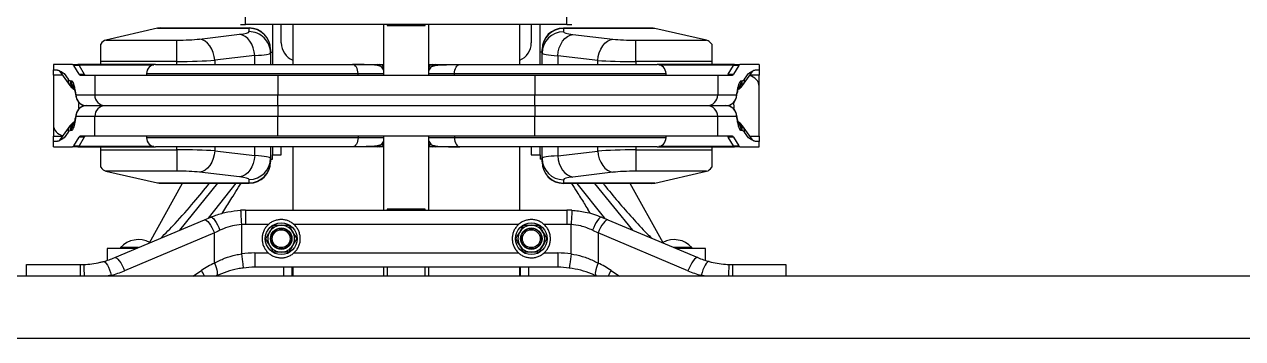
# Model space of a CAD drawing. Header units: inches. Extents: x -1851 to 6314, y -1304 to 4687.
# Drawn here: x 460.4 to 487.24, y 4583.61 to 4590.54 of the extents above; entities that cross this region are included whole.
import ezdxf

# ---------------------------------------------------------------- set-up
doc = ezdxf.new("R2010")
doc.units = ezdxf.units.IN
doc.header["$MEASUREMENT"] = 0

# ---------------------------------------------------------------- blocks, each defined once
blk = doc.blocks.new('2.4.20_7+2_End Bay_Plan View')
at = {"color": 7, "linetype": 'Continuous', "lineweight": 25}
for p, q in [((8.16395, -1.15), (8.16395, 1.15)), ((8.12895, -1.115), (8.12895, 1.115)), ((8.16395, 0.2125), (8.17042, 0.2125)), ((8.17042, 0.2125), (8.17042, 0.18259)), ((8.23642, 0.1975), (8.23942, 0.1975)), ((8.23642, 0.1975), (8.23642, 0.18673)), ((8.23942, 0.19543), (8.23942, 0.1975)), ((8.23942, 0.1975), (8.24242, 0.1975)), ((8.24806, 0.18825), (8.24025, 0.19384)), ((8.24457, 0.18931), (8.24142, 0.19156)), ((8.24875, 0.1975), (8.24242, 0.1975)), ((8.27642, 0.1975), (8.24875, 0.1975)), ((8.27858, 0.19384), (8.27078, 0.18825)), ((8.27742, 0.19156), (8.27427, 0.18931)), ((8.27642, 0.1975), (8.27942, 0.1975)), ((8.28242, 0.1975), (8.27942, 0.1975)), ((8.27942, 0.1975), (8.27942, 0.19543)), ((8.28242, 0.18673), (8.28242, 0.1975)), ((8.23642, 0.18376), (8.23642, 0.18673)), ((8.23697, 0.18606), (8.24187, 0.18317)), ((8.23697, 0.18606), (8.23697, 0.18309)), ((8.24542, 0.18746), (8.24542, 0.18807)), ((8.25342, 0.1849), (8.25113, 0.18533)), ((8.25461, 0.18484), (8.25216, 0.1853)), ((8.25342, 0.17433), (8.25342, 0.1849)), ((8.2677, 0.18533), (8.26542, 0.1849)), ((8.26542, 0.1849), (8.26542, 0.17433)), ((8.27342, 0.18807), (8.27342, 0.18746)), ((8.27697, 0.18317), (8.28187, 0.18606)), ((8.28187, 0.18309), (8.28187, 0.18606)), ((8.28242, 0.18673), (8.28242, 0.18376)), ((8.23642, 0.18376), (8.23642, 0.14038)), ((8.24187, 0.1802), (8.23697, 0.18309)), ((8.24187, 0.1802), (8.24187, 0.18317)), ((8.24242, 0.17433), (8.24242, 0.18251)), ((8.25942, 0.17896), (8.25942, 0.16839)), ((8.27642, 0.18251), (8.27642, 0.17433)), ((8.27697, 0.18317), (8.27697, 0.1802)), ((8.28187, 0.18309), (8.27697, 0.1802)), ((8.28242, 0.14038), (8.28242, 0.18376)), ((8.22497, 0.171), (8.23471, 0.171)), ((8.23471, 0.171), (8.23471, 0.12843)), ((8.23471, 0.171), (8.23642, 0.171)), ((8.24242, 0.17433), (8.25342, 0.17433)), ((8.24242, 0.07188), (8.24242, 0.17433)), ((8.25342, 0.07188), (8.25342, 0.17433)), ((8.26542, 0.17433), (8.26542, 0.07188)), ((8.27642, 0.17433), (8.26542, 0.17433)), ((8.27642, 0.17433), (8.27642, 0.07188)), ((8.28242, 0.171), (8.28419, 0.171)), ((8.28419, 0.12843), (8.28419, 0.171)), ((8.28419, 0.171), (8.29394, 0.171)), ((8.17939, 0.16743), (8.17277, 0.16743)), ((8.17939, 0.15373), (8.17939, 0.16743)), ((8.2228, 0.16812), (8.21616, 0.13915)), ((8.2228, 0.12843), (8.2228, 0.16812)), ((8.25942, 0.16839), (8.25942, 0.07188)), ((8.29611, 0.16812), (8.29611, 0.12843)), ((8.30275, 0.13915), (8.29611, 0.16812)), ((8.18812, 0.10738), (8.16696, 0.15768)), ((8.17433, 0.1632), (8.19549, 0.1129)), ((8.17998, 0.15993), (8.17939, 0.15993)), ((8.17998, 0.14993), (8.17998, 0.15993)), ((8.18254, 0.1437), (8.21595, 0.12532)), ((8.24242, 0.14538), (8.24142, 0.14538)), ((8.27742, 0.14538), (8.27642, 0.14538)), ((8.21595, 0.13735), (8.21595, 0.088)), ((8.21616, 0.13915), (8.21616, 0.088)), ((8.23642, 0.03002), (8.23642, 0.14038)), ((8.28242, 0.14038), (8.28242, 0.03002)), ((8.30275, 0.13915), (8.30275, 0.088)), ((8.30295, 0.13735), (8.30295, 0.088)), ((8.18966, 0.12677), (8.21595, 0.1055)), ((8.23471, 0.12843), (8.2228, 0.12843)), ((8.28419, 0.12843), (8.29611, 0.12843)), ((8.19549, 0.1129), (8.19701, 0.1093)), ((8.21595, 0.09548), (8.19633, 0.1109)), ((8.21954, 0.09327), (8.22218, 0.1157)), ((8.29673, 0.1157), (8.29937, 0.09327)), ((8.17126, 0.10738), (8.18812, 0.10738)), ((8.19905, 0.10298), (8.20149, 0.10154)), ((8.23409, 0.10721), (8.23145, 0.08479)), ((8.28745, 0.08479), (8.28481, 0.10721)), ((8.19285, 0.09226), (8.17644, 0.09226)), ((8.20092, 0.08991), (8.19292, 0.08991)), ((8.20092, 0.08991), (8.20092, -0.08991)), ((8.30488, -0.08991), (8.30488, 0.08991)), ((8.30488, 0.08991), (8.31288, 0.08991)), ((8.16892, -0.08482), (8.16892, 0.08482)), ((8.17692, 0.08482), (8.16892, 0.08482)), ((8.21595, 0.088), (8.21616, 0.088)), ((8.21616, 0.088), (8.21804, 0.088)), ((8.30087, 0.088), (8.30275, 0.088)), ((8.30275, 0.088), (8.30295, 0.088)), ((8.22808, 0.076), (8.22795, 0.076)), ((8.22996, 0.076), (8.22808, 0.076)), ((8.22938, 0.076), (8.22938, 0.07493)), ((8.23642, 0.076), (8.22996, 0.076)), ((8.28895, 0.076), (8.28242, 0.076)), ((8.29083, 0.076), (8.28895, 0.076)), ((8.28939, 0.076), (8.28939, 0.07493)), ((8.29095, 0.076), (8.29083, 0.076)), ((8.16395, 0.0685), (8.16892, 0.0685)), ((8.22938, 0.07493), (8.23185, 0.07493)), ((8.23185, 0.07493), (8.23185, 0.07)), ((8.23642, 0.07493), (8.23185, 0.07493)), ((8.23185, 0.07), (8.23642, 0.07)), ((8.24242, -0.07188), (8.24242, 0.07188)), ((8.24242, 0.07188), (8.25342, 0.07188)), ((8.25342, -0.07188), (8.25342, 0.07188)), ((8.25942, 0.07188), (8.25342, 0.07188)), ((8.25942, 0.07188), (8.25942, -0.07188)), ((8.25942, 0.07188), (8.26542, 0.07188)), ((8.26542, 0.07188), (8.26542, -0.07188)), ((8.27642, 0.07188), (8.26542, 0.07188)), ((8.27642, 0.07188), (8.27642, -0.07188)), ((8.30488, 0.07493), (8.28242, 0.07493)), ((8.29459, 0.07), (8.30488, 0.07)), ((8.16892, 0.064), (8.16395, 0.064)), ((8.16892, 0.0635), (8.16395, 0.0635)), ((8.23642, 0.0635), (8.20092, 0.0635)), ((8.30488, 0.0635), (8.28242, 0.0635)), ((8.23642, 0.01474), (8.23642, 0.01628)), ((8.23642, 0.0127), (8.23642, 0.01474)), ((8.2375, 0.01416), (8.2375, 0.01417)), ((8.28134, 0.01417), (8.28134, 0.01416)), ((8.28242, 0.01474), (8.28242, 0.0127)), ((8.16892, 0.0127), (8.16395, 0.0127)), ((8.16892, 0.0106), (8.16395, 0.0106)), ((8.24242, 0.0127), (8.20092, 0.0127)), ((8.20142, 0.0106), (8.20092, 0.0106)), ((8.20142, -0.0106), (8.20142, 0.0106)), ((8.30488, 0.0127), (8.27642, 0.0127)), ((8.30438, 0.0106), (8.30438, -0.0106)), ((8.30488, 0.0106), (8.30438, 0.0106)), ((8.16395, -0.0106), (8.16892, -0.0106)), ((8.16395, -0.0127), (8.16892, -0.0127)), ((8.20092, -0.0106), (8.20142, -0.0106)), ((8.20092, -0.0127), (8.24242, -0.0127)), ((8.23642, -0.01474), (8.23642, -0.0127)), ((8.27642, -0.0127), (8.30488, -0.0127)), ((8.28242, -0.0127), (8.28242, -0.01474)), ((8.30438, -0.0106), (8.30488, -0.0106)), ((8.2375, -0.01417), (8.2375, -0.01416)), ((8.28134, -0.01416), (8.28134, -0.01417)), ((8.28242, -0.01474), (8.28242, -0.01628)), ((8.23642, -0.14038), (8.23642, -0.03002)), ((8.28242, -0.03002), (8.28242, -0.14038)), ((8.16395, -0.0635), (8.16892, -0.0635)), ((8.16395, -0.064), (8.16892, -0.064)), ((8.20092, -0.0635), (8.23642, -0.0635)), ((8.28242, -0.0635), (8.30488, -0.0635)), ((8.16892, -0.0685), (8.16395, -0.0685)), ((8.22938, -0.076), (8.22938, -0.07493)), ((8.23185, -0.07493), (8.22938, -0.07493)), ((8.23185, -0.07), (8.23185, -0.07493)), ((8.23642, -0.07), (8.23185, -0.07)), ((8.23185, -0.07493), (8.23642, -0.07493)), ((8.24242, -0.07188), (8.25342, -0.07188)), ((8.24242, -0.17433), (8.24242, -0.07188)), ((8.25942, -0.07188), (8.25342, -0.07188)), ((8.25342, -0.17433), (8.25342, -0.07188)), ((8.25942, -0.07188), (8.25942, -0.16839)), ((8.25942, -0.07188), (8.26542, -0.07188)), ((8.27642, -0.07188), (8.26542, -0.07188)), ((8.26542, -0.07188), (8.26542, -0.17433)), ((8.27642, -0.07188), (8.27642, -0.17433)), ((8.28242, -0.07493), (8.30488, -0.07493)), ((8.28939, -0.076), (8.28939, -0.07493)), ((8.30488, -0.07), (8.29459, -0.07)), ((8.22789, -0.076), (8.22801, -0.076)), ((8.22801, -0.076), (8.22989, -0.076)), ((8.22989, -0.076), (8.23642, -0.076)), ((8.28242, -0.076), (8.28888, -0.076)), ((8.28888, -0.076), (8.29076, -0.076)), ((8.29076, -0.076), (8.29089, -0.076)), ((8.17692, -0.08482), (8.16892, -0.08482)), ((8.21588, -0.13735), (8.21588, -0.088)), ((8.21609, -0.088), (8.21588, -0.088)), ((8.21609, -0.13915), (8.21609, -0.088)), ((8.21797, -0.088), (8.21609, -0.088)), ((8.23139, -0.08479), (8.23402, -0.10721)), ((8.28475, -0.10721), (8.28739, -0.08479)), ((8.30268, -0.088), (8.3008, -0.088)), ((8.30268, -0.13915), (8.30268, -0.088)), ((8.30288, -0.088), (8.30268, -0.088)), ((8.30288, -0.13735), (8.30288, -0.088)), ((8.17644, -0.09226), (8.19285, -0.09226)), ((8.20092, -0.08991), (8.19292, -0.08991)), ((8.22211, -0.1157), (8.21947, -0.09327)), ((8.2993, -0.09327), (8.29666, -0.1157)), ((8.30488, -0.08991), (8.31288, -0.08991)), ((8.21588, -0.09554), (8.19633, -0.1109)), ((8.19914, -0.10294), (8.20149, -0.10154)), ((8.16696, -0.15768), (8.18812, -0.10738)), ((8.18812, -0.10738), (8.17126, -0.10738)), ((8.18963, -0.10427), (8.18812, -0.10738)), ((8.18966, -0.12677), (8.21588, -0.10556)), ((8.19549, -0.1129), (8.17433, -0.1632)), ((8.18254, -0.1437), (8.21588, -0.12536)), ((8.23465, -0.12843), (8.22273, -0.12843)), ((8.22273, -0.16812), (8.22273, -0.12843)), ((8.23465, -0.12843), (8.23465, -0.171)), ((8.28413, -0.12843), (8.29604, -0.12843)), ((8.28413, -0.171), (8.28413, -0.12843)), ((8.29604, -0.12843), (8.29604, -0.16812)), ((8.21609, -0.13915), (8.22273, -0.16812)), ((8.23642, -0.14038), (8.23642, -0.18376)), ((8.28242, -0.18376), (8.28242, -0.14038)), ((8.29604, -0.16812), (8.30268, -0.13915)), ((8.17998, -0.15993), (8.17998, -0.14976)), ((8.24142, -0.14538), (8.24242, -0.14538)), ((8.27642, -0.14538), (8.27742, -0.14538)), ((8.17939, -0.16743), (8.17939, -0.15373)), ((8.17939, -0.15993), (8.17998, -0.15993)), ((8.17277, -0.16743), (8.17939, -0.16743)), ((8.25942, -0.16839), (8.25942, -0.17896)), ((8.23465, -0.171), (8.2249, -0.171)), ((8.23642, -0.171), (8.23465, -0.171)), ((8.24242, -0.17433), (8.25342, -0.17433)), ((8.24242, -0.18251), (8.24242, -0.17433)), ((8.25342, -0.1849), (8.25342, -0.17433)), ((8.27642, -0.17433), (8.26542, -0.17433)), ((8.26542, -0.17433), (8.26542, -0.1849)), ((8.27642, -0.17433), (8.27642, -0.18251)), ((8.28413, -0.171), (8.28242, -0.171)), ((8.29387, -0.171), (8.28413, -0.171)), ((8.17042, -0.18259), (8.17042, -0.2125)), ((8.23642, -0.18673), (8.23642, -0.18376)), ((8.23697, -0.18309), (8.24187, -0.1802)), ((8.23697, -0.18309), (8.23697, -0.18606)), ((8.24187, -0.18317), (8.23697, -0.18606)), ((8.24187, -0.18317), (8.24187, -0.1802)), ((8.27697, -0.1802), (8.27697, -0.18317)), ((8.27697, -0.1802), (8.28187, -0.18309)), ((8.28187, -0.18606), (8.27697, -0.18317)), ((8.28187, -0.18606), (8.28187, -0.18309)), ((8.28242, -0.18376), (8.28242, -0.18673)), ((8.23642, -0.18673), (8.23642, -0.1975)), ((8.24025, -0.19384), (8.24806, -0.18825)), ((8.24142, -0.19156), (8.24457, -0.18931)), ((8.24542, -0.18807), (8.24542, -0.18746)), ((8.25113, -0.18533), (8.25342, -0.1849)), ((8.26423, -0.18484), (8.26668, -0.1853)), ((8.26542, -0.1849), (8.2677, -0.18533)), ((8.27078, -0.18825), (8.27858, -0.19384)), ((8.27342, -0.18746), (8.27342, -0.18807)), ((8.27427, -0.18931), (8.27742, -0.19156)), ((8.28242, -0.1975), (8.28242, -0.18673)), ((8.23642, -0.1975), (8.23942, -0.1975)), ((8.23942, -0.1975), (8.23942, -0.19543)), ((8.24242, -0.1975), (8.23942, -0.1975)), ((8.24242, -0.1975), (8.27009, -0.1975)), ((8.27009, -0.1975), (8.27642, -0.1975)), ((8.27942, -0.1975), (8.27642, -0.1975)), ((8.27942, -0.19543), (8.27942, -0.1975)), ((8.28242, -0.1975), (8.27942, -0.1975)), ((8.17042, -0.2125), (8.16395, -0.2125))]:
    blk.add_line(p, q, dxfattribs=at)
at = {"color": 8, "linetype": 'Continuous', "lineweight": 25}
for p, q in [((8.24242, 0.1975), (8.24242, 0.19229)), ((8.27642, 0.19229), (8.27642, 0.1975)), ((8.17042, 0.18259), (8.16395, 0.18259)), ((8.23652, 0.14136), (8.23652, 0.18348)), ((8.28232, 0.18348), (8.28232, 0.14136)), ((8.16441, 0.16512), (8.16395, 0.1677)), ((8.16441, 0.16512), (8.16395, 0.16512)), ((8.24142, 0.02697), (8.24142, 0.14538)), ((8.27742, 0.14538), (8.27742, 0.02697)), ((8.23471, 0.12843), (8.23642, 0.12843)), ((8.28242, 0.12843), (8.28419, 0.12843)), ((8.16395, 0.1194), (8.16713, 0.11465)), ((8.23642, 0.10721), (8.23409, 0.10721)), ((8.28481, 0.10721), (8.28242, 0.10721)), ((8.19292, 0.07711), (8.19292, 0.08991)), ((8.17692, 0.08482), (8.17692, 0.07711)), ((8.23145, 0.08479), (8.23642, 0.08479)), ((8.28242, 0.08479), (8.28745, 0.08479)), ((8.17692, 0.06289), (8.17692, -0.06289)), ((8.19292, -0.06289), (8.19292, 0.06289)), ((8.24242, 0.02697), (8.24142, 0.02697)), ((8.24142, 0.0127), (8.24142, 0.02697)), ((8.27642, 0.02697), (8.27742, 0.02697)), ((8.27742, 0.02697), (8.27742, 0.0127)), ((8.24142, -0.02697), (8.24142, -0.0127)), ((8.27742, -0.0127), (8.27742, -0.02697)), ((8.24142, -0.14538), (8.24142, -0.02697)), ((8.24242, -0.02697), (8.24142, -0.02697)), ((8.27642, -0.02697), (8.27742, -0.02697)), ((8.27742, -0.02697), (8.27742, -0.14538)), ((8.17692, -0.07711), (8.17692, -0.08482)), ((8.19292, -0.08991), (8.19292, -0.07711)), ((8.23642, -0.08479), (8.23139, -0.08479)), ((8.28739, -0.08479), (8.28242, -0.08479)), ((8.23402, -0.10721), (8.23642, -0.10721)), ((8.28242, -0.10721), (8.28475, -0.10721)), ((8.16713, -0.11465), (8.16395, -0.1194)), ((8.23642, -0.12843), (8.23465, -0.12843)), ((8.28413, -0.12843), (8.28242, -0.12843)), ((8.23652, -0.18348), (8.23652, -0.14136)), ((8.28232, -0.14136), (8.28232, -0.18348)), ((8.16395, -0.1674), (8.16441, -0.16512)), ((8.16395, -0.16512), (8.16441, -0.16512)), ((8.17042, -0.18259), (8.16395, -0.18259)), ((8.24242, -0.19229), (8.24242, -0.1975)), ((8.27642, -0.1975), (8.27642, -0.19229))]:
    blk.add_line(p, q, dxfattribs=at)
at = {"color": 8, "linetype": 'Continuous', "lineweight": 25, "flags": 128}
for points in [[(8.25113, 0.18533), (8.2517, 0.18535), (8.25216, 0.1853)], [(8.2677, 0.18533), (8.26714, 0.18535), (8.26669, 0.1853)], [(8.17046, 0.18056), (8.17031, 0.18056), (8.16985, 0.18054), (8.16911, 0.18051), (8.16812, 0.18047), (8.16691, 0.18042), (8.16553, 0.18036), (8.16403, 0.1803), (8.16395, 0.1803)], [(8.17046, -0.18056), (8.17031, -0.18056), (8.16985, -0.18054), (8.16911, -0.18051), (8.16812, -0.18047), (8.16691, -0.18042), (8.16553, -0.18036), (8.16403, -0.1803), (8.16395, -0.1803)], [(8.25113, -0.18533), (8.2517, -0.18535), (8.25215, -0.1853)], [(8.2677, -0.18533), (8.26714, -0.18535), (8.26668, -0.1853)]]:
    blk.add_lwpolyline(points, dxfattribs=at)
at = {"color": 7, "linetype": 'Continuous', "lineweight": 25, "flags": 128}
for points in [[(8.26124, 0.18327), (8.26101, 0.18332), (8.25946, 0.1835)], [(8.17213, 0.16962), (8.17209, 0.16911), (8.17173, 0.16854), (8.17105, 0.16792), (8.1701, 0.16729), (8.1689, 0.16667), (8.16751, 0.16608), (8.16599, 0.16556), (8.16441, 0.16512)], [(8.17433, 0.1632), (8.17435, 0.1627), (8.17404, 0.16208), (8.17342, 0.16137), (8.17251, 0.16061), (8.17135, 0.15983), (8.17, 0.15905), (8.16851, 0.15833), (8.16696, 0.15768)], [(8.19549, 0.1129), (8.19551, 0.1124), (8.1952, 0.11178), (8.19458, 0.11107), (8.19367, 0.11031), (8.19251, 0.10953), (8.19116, 0.10875), (8.18967, 0.10803), (8.18812, 0.10738)], [(8.19701, 0.1093), (8.19699, 0.10889), (8.19666, 0.10837), (8.19602, 0.10776), (8.19511, 0.10707), (8.19396, 0.10635), (8.19263, 0.10563), (8.19116, 0.10492), (8.18963, 0.10427)], [(8.23409, 0.10721), (8.23188, 0.10749), (8.22975, 0.10805), (8.22776, 0.10887), (8.22599, 0.10993), (8.22451, 0.11119), (8.22335, 0.1126), (8.22256, 0.11412), (8.22218, 0.1157)], [(8.28481, 0.10721), (8.28703, 0.10749), (8.28916, 0.10805), (8.29115, 0.10887), (8.29291, 0.10993), (8.2944, 0.11119), (8.29556, 0.1126), (8.29634, 0.11412), (8.29673, 0.1157)], [(8.17126, 0.10738), (8.16996, 0.10685), (8.1687, 0.10642), (8.16752, 0.1061), (8.16646, 0.1059), (8.16556, 0.10582), (8.16484, 0.10587), (8.16433, 0.10605), (8.16404, 0.10635)], [(8.18963, 0.10427), (8.18913, 0.10532), (8.18862, 0.10635), (8.18812, 0.10738)], [(8.17644, 0.09226), (8.17489, 0.09206), (8.1734, 0.09187), (8.17203, 0.09169), (8.17083, 0.09153), (8.16984, 0.09141), (8.16911, 0.09131), (8.16866, 0.09125), (8.16851, 0.09123)], [(8.20084, 0.09271), (8.20069, 0.0927), (8.20023, 0.09267), (8.19949, 0.09263), (8.1985, 0.09258), (8.19729, 0.09251), (8.19591, 0.09243), (8.19441, 0.09235), (8.19285, 0.09226)], [(8.23145, 0.08479), (8.22924, 0.08506), (8.22711, 0.08562), (8.22512, 0.08645), (8.22336, 0.08751), (8.22187, 0.08876), (8.22071, 0.09018), (8.21992, 0.0917), (8.21954, 0.09327)], [(8.28745, 0.08479), (8.28966, 0.08506), (8.2918, 0.08562), (8.29379, 0.08645), (8.29555, 0.08751), (8.29704, 0.08876), (8.2982, 0.09018), (8.29898, 0.0917), (8.29937, 0.09327)], [(8.24142, 0.02697), (8.24044, 0.02702), (8.23951, 0.0272), (8.23864, 0.02748), (8.23788, 0.02786), (8.23726, 0.02832), (8.2368, 0.02885), (8.23652, 0.02943), (8.23642, 0.03002)], [(8.27742, 0.02697), (8.2784, 0.02702), (8.27933, 0.0272), (8.2802, 0.02748), (8.28096, 0.02786), (8.28158, 0.02832), (8.28204, 0.02885), (8.28232, 0.02943), (8.28242, 0.03002)], [(8.24142, -0.02697), (8.24044, -0.02702), (8.23951, -0.0272), (8.23864, -0.02748), (8.23788, -0.02786), (8.23726, -0.02832), (8.2368, -0.02885), (8.23652, -0.02943), (8.23642, -0.03002)], [(8.27742, -0.02697), (8.2784, -0.02702), (8.27933, -0.0272), (8.2802, -0.02748), (8.28096, -0.02786), (8.28158, -0.02832), (8.28204, -0.02885), (8.28232, -0.02943), (8.28242, -0.03002)], [(8.23139, -0.08479), (8.22917, -0.08506), (8.22704, -0.08562), (8.22505, -0.08645), (8.22329, -0.08751), (8.2218, -0.08876), (8.22064, -0.09018), (8.21986, -0.0917), (8.21947, -0.09327)], [(8.28739, -0.08479), (8.2896, -0.08506), (8.29173, -0.08562), (8.29372, -0.08645), (8.29548, -0.08751), (8.29697, -0.08876), (8.29813, -0.09018), (8.29892, -0.0917), (8.2993, -0.09327)], [(8.17644, -0.09226), (8.17489, -0.09206), (8.1734, -0.09187), (8.17203, -0.09169), (8.17083, -0.09153), (8.16984, -0.09141), (8.16911, -0.09131), (8.16866, -0.09125), (8.16851, -0.09123)], [(8.20084, -0.09271), (8.20069, -0.0927), (8.20023, -0.09267), (8.19949, -0.09263), (8.1985, -0.09258), (8.19729, -0.09251), (8.19591, -0.09243), (8.19441, -0.09235), (8.19285, -0.09226)], [(8.17126, -0.10738), (8.16996, -0.10685), (8.1687, -0.10642), (8.16752, -0.1061), (8.16646, -0.1059), (8.16556, -0.10582), (8.16484, -0.10587), (8.16433, -0.10605), (8.16404, -0.10635)], [(8.19549, -0.1129), (8.19551, -0.1124), (8.1952, -0.11178), (8.19458, -0.11107), (8.19367, -0.11031), (8.19251, -0.10953), (8.19116, -0.10875), (8.18967, -0.10803), (8.18812, -0.10738)], [(8.19701, -0.1093), (8.19699, -0.10889), (8.19666, -0.10837), (8.19602, -0.10776), (8.19511, -0.10707), (8.19396, -0.10635), (8.19263, -0.10563), (8.19116, -0.10492), (8.18963, -0.10427)], [(8.23402, -0.10721), (8.23181, -0.10749), (8.22968, -0.10805), (8.22769, -0.10887), (8.22592, -0.10993), (8.22444, -0.11119), (8.22328, -0.1126), (8.2225, -0.11412), (8.22211, -0.1157)], [(8.28475, -0.10721), (8.28696, -0.10749), (8.28909, -0.10805), (8.29108, -0.10887), (8.29285, -0.10993), (8.29433, -0.11119), (8.29549, -0.1126), (8.29628, -0.11412), (8.29666, -0.1157)], [(8.19701, -0.1093), (8.1965, -0.11051), (8.19599, -0.11171), (8.19549, -0.1129)], [(8.17433, -0.1632), (8.17435, -0.1627), (8.17404, -0.16208), (8.17342, -0.16137), (8.17251, -0.16061), (8.17135, -0.15983), (8.17, -0.15905), (8.16851, -0.15833), (8.16696, -0.15768)], [(8.17213, -0.16962), (8.17209, -0.16911), (8.17173, -0.16854), (8.17105, -0.16792), (8.1701, -0.16729), (8.1689, -0.16667), (8.16751, -0.16608), (8.16599, -0.16556), (8.16441, -0.16512)]]:
    blk.add_lwpolyline(points, dxfattribs=at)
at = {"color": 7, "linetype": 'Continuous', "lineweight": 25}
for centre, radius in [((8.18492, 0.07), 0.0089), ((8.18492, 0.07), 0.006), ((8.18492, 0.07), 0.00575), ((8.18492, 0.07), 0.005), ((8.18492, -0.07), 0.0089), ((8.18492, -0.07), 0.006), ((8.18492, -0.07), 0.00575), ((8.18492, -0.07), 0.005)]:
    blk.add_circle(centre, radius, dxfattribs=at)
for centre, radius, start, end in [((8.24875, 0.1915), 0.006, 90, 174.92892), ((8.2373, 0.1869), 0.000901, 191.26615, 248.49325), ((8.25345, 0.17893), 0.00597, 0.29941, 90.28765), ((8.25342, 0.17896), 0.006, 0, 78.42485), ((8.26539, 0.17893), 0.00597, 89.69402, 179.71892), ((8.26542, 0.17896), 0.006, 101.57515, 180), ((8.28153, 0.18691), 0.000911, 291.85074, 348.38986), ((8.22042, 0.18259), 0.05, 180, 182.32022), ((8.2373, 0.18393), 0.000901, 191.26424, 248.49516), ((8.24154, 0.18233), 0.000901, 11.26424, 68.49516), ((8.24154, 0.17936), 0.000901, 11.26615, 68.49325), ((8.25945, 0.1765), 0.007, 75.19219, 105.26332), ((8.2773, 0.18233), 0.0009, 111.63388, 168.80142), ((8.2773, 0.17936), 0.0009, 111.63581, 168.79949), ((8.28153, 0.18394), 0.000911, 291.84879, 348.39181), ((8.25345, 0.16836), 0.00597, 0.2995, 90.28771), ((8.26539, 0.16837), 0.00597, 89.69396, 179.71883), ((8.22042, 0.18017), 0.058, 195.03779, 202.81599), ((8.22042, 0.18259), 0.05, 195.03779, 202.81599), ((8.17082, 0.14993), 0.01356, 331.96651, 47.49899), ((8.24142, 0.14038), 0.005, 90, 180), ((8.27742, 0.14038), 0.005, 0, 90), ((8.11892, 0.0824), 0.058, 25.51116, 33.78116), ((8.11892, 0.08482), 0.05, 25.51116, 25.76541), ((8.11892, 0.08482), 0.05, 0, 7.37121), ((8.11892, 0.08482), 0.058, 0, 7.37121), ((8.15092, 0.08991), 0.042, 0, 3.2049), ((8.15092, 0.08991), 0.05, 0, 3.2049), ((8.35488, 0.08991), 0.05, 176.7951, 180), ((8.22795, 0.088), 0.012, 180, 270), ((8.22812, 0.08796), 0.01196, 179.81351, 269.78936), ((8.23, 0.08796), 0.01196, 179.81719, 269.79485), ((8.28891, 0.08796), 0.01196, 270.19474, 0.20239), ((8.29079, 0.08796), 0.01196, 270.20515, 0.18281), ((8.29095, 0.088), 0.012, 270, 0), ((8.18492, 0.07), 0.0107, 144.375, 155.625), ((8.18492, 0.07), 0.0107, 133.125, 144.375), ((8.18492, 0.07), 0.0075, 120, 180), ((8.18492, 0.07), 0.0107, 121.875, 133.125), ((8.18492, 0.07), 0.0107, 110.625, 121.875), ((8.18492, 0.07), 0.0107, 99.375, 110.625), ((8.18492, 0.07), 0.0075, 60, 120), ((8.18492, 0.07), 0.0107, 88.125, 99.375), ((8.18492, 0.07), 0.0107, 76.875, 88.125), ((8.18492, 0.07), 0.0107, 65.625, 76.875), ((8.18492, 0.07), 0.0075, 0, 60), ((8.18492, 0.07), 0.0107, 54.375, 65.625), ((8.18492, 0.07), 0.0107, 43.125, 54.375), ((8.18492, 0.07), 0.0107, 31.875, 43.125), ((8.18492, 0.07), 0.0107, 20.625, 31.875), ((8.18492, 0.07), 0.0107, 178.125, 189.375), ((8.18492, 0.07), 0.0107, 166.875, 178.125), ((8.18492, 0.07), 0.0107, 189.375, 200.625), ((8.18492, 0.07), 0.0107, 155.625, 166.875), ((8.18492, 0.07), 0.0075, 180, 240), ((8.18492, 0.07), 0.0075, 300, 0), ((8.18492, 0.07), 0.0107, 9.375, 20.625), ((8.18492, 0.07), 0.0107, 346.875, 358.125), ((8.18492, 0.07), 0.0107, 358.125, 9.375), ((8.29459, 0.05946), 0.01054, 90, 157.47215), ((8.18492, 0.07), 0.0107, 200.625, 211.875), ((8.18492, 0.07), 0.0107, 211.875, 223.125), ((8.18492, 0.07), 0.0107, 223.125, 234.375), ((8.18492, 0.07), 0.0075, 240, 300), ((8.18492, 0.07), 0.0107, 301.875, 313.125), ((8.18492, 0.07), 0.0107, 313.125, 324.375), ((8.18492, 0.07), 0.0107, 324.375, 335.625), ((8.18492, 0.07), 0.0107, 335.625, 346.875), ((8.18492, 0.07), 0.0107, 234.375, 245.625), ((8.18492, 0.07), 0.0107, 245.625, 256.875), ((8.18492, 0.07), 0.0107, 256.875, 268.125), ((8.18492, 0.07), 0.0107, 268.125, 279.375), ((8.18492, 0.07), 0.0107, 279.375, 290.625), ((8.18492, 0.07), 0.0107, 290.625, 301.875), ((8.23911, 0.01632), 0.00269, 180.71091, 233.25055), ((8.2391, 0.01631), 0.00268, 180.66899, 233.40709), ((8.27974, 0.01632), 0.00268, 306.62878, 359.32794), ((8.27974, 0.01631), 0.00268, 306.59291, 359.33101), ((8.2391, -0.01631), 0.00268, 126.5929, 179.33101), ((8.23911, -0.01632), 0.00269, 126.74946, 179.2891), ((8.27974, -0.01631), 0.00268, 0.66899, 53.4071), ((8.27974, -0.01632), 0.00268, 0.67206, 53.37121), ((8.18492, -0.07), 0.0107, 121.875, 133.125), ((8.18492, -0.07), 0.0107, 110.625, 121.875), ((8.18492, -0.07), 0.0107, 99.375, 110.625), ((8.18492, -0.07), 0.0107, 88.125, 99.375), ((8.18492, -0.07), 0.0107, 76.875, 88.125), ((8.18492, -0.07), 0.0107, 65.625, 76.875), ((8.18492, -0.07), 0.0107, 54.375, 65.625), ((8.18492, -0.07), 0.0107, 43.125, 54.375), ((8.18492, -0.07), 0.0107, 166.875, 178.125), ((8.18492, -0.07), 0.0107, 155.625, 166.875), ((8.18492, -0.07), 0.0107, 144.375, 155.625), ((8.18492, -0.07), 0.0107, 133.125, 144.375), ((8.18492, -0.07), 0.0075, 120, 180), ((8.18492, -0.07), 0.0075, 60, 120), ((8.18492, -0.07), 0.0075, 0, 60), ((8.18492, -0.07), 0.0107, 31.875, 43.125), ((8.18492, -0.07), 0.0107, 20.625, 31.875), ((8.18492, -0.07), 0.0107, 9.375, 20.625), ((8.29459, -0.05946), 0.01054, 202.52785, 270), ((8.18492, -0.07), 0.0107, 178.125, 189.375), ((8.18492, -0.07), 0.0107, 189.375, 200.625), ((8.18492, -0.07), 0.0107, 200.625, 211.875), ((8.18492, -0.07), 0.0075, 180, 240), ((8.18492, -0.07), 0.0075, 300, 0), ((8.18492, -0.07), 0.0107, 324.375, 335.625), ((8.18492, -0.07), 0.0107, 335.625, 346.875), ((8.18492, -0.07), 0.0107, 346.875, 358.125), ((8.18492, -0.07), 0.0107, 358.125, 9.375), ((8.18492, -0.07), 0.0107, 211.875, 223.125), ((8.18492, -0.07), 0.0107, 223.125, 234.375), ((8.18492, -0.07), 0.0107, 234.375, 245.625), ((8.18492, -0.07), 0.0107, 245.625, 256.875), ((8.18492, -0.07), 0.0075, 240, 300), ((8.18492, -0.07), 0.0107, 256.875, 268.125), ((8.18492, -0.07), 0.0107, 268.125, 279.375), ((8.18492, -0.07), 0.0107, 279.375, 290.625), ((8.18492, -0.07), 0.0107, 290.625, 301.875), ((8.18492, -0.07), 0.0107, 301.875, 313.125), ((8.18492, -0.07), 0.0107, 313.125, 324.375), ((8.22789, -0.088), 0.012, 90, 180), ((8.22805, -0.08796), 0.01196, 90.20138, 180.18655), ((8.22993, -0.08796), 0.01196, 90.20508, 180.18285), ((8.28884, -0.08796), 0.01196, 359.81715, 89.79492), ((8.29072, -0.08796), 0.01196, 359.81715, 89.79492), ((8.29089, -0.088), 0.012, 0, 90), ((8.11892, -0.08482), 0.05, 352.62879, 0), ((8.11892, -0.08482), 0.058, 352.62879, 0), ((8.15092, -0.08991), 0.042, 356.7951, 0), ((8.15092, -0.08991), 0.05, 356.7951, 0), ((8.35488, -0.08991), 0.05, 180, 183.2049), ((8.11892, -0.08482), 0.05, 334.23459, 334.48884), ((8.11892, -0.0824), 0.058, 326.21884, 334.48884), ((8.24142, -0.14038), 0.005, 180, 270), ((8.27742, -0.14038), 0.005, 270, 0), ((8.17082, -0.14993), 0.01356, 312.50101, 28.03349), ((8.22042, -0.18017), 0.058, 157.18401, 164.96221), ((8.22042, -0.18259), 0.05, 157.18401, 164.96221), ((8.25345, -0.16836), 0.00597, 269.71229, 359.7005), ((8.26539, -0.16837), 0.00597, 180.28117, 270.30604), ((8.22042, -0.18259), 0.05, 177.67978, 180), ((8.2373, -0.18393), 0.000901, 111.50675, 168.73385), ((8.24154, -0.17936), 0.000901, 291.50484, 348.73576), ((8.24154, -0.18233), 0.000901, 291.50413, 348.73647), ((8.25345, -0.17893), 0.00597, 269.71229, 359.7005), ((8.25342, -0.17896), 0.006, 281.57515, 0), ((8.25939, -0.1765), 0.007, 255.19219, 285.26332), ((8.26542, -0.17896), 0.006, 180, 258.42485), ((8.26539, -0.17893), 0.00597, 180.28117, 270.30604), ((8.2773, -0.17936), 0.0009, 191.19858, 248.36612), ((8.2773, -0.18233), 0.0009, 191.19788, 248.36682), ((8.28153, -0.18394), 0.000911, 11.61014, 68.14926), ((8.2373, -0.1869), 0.000901, 111.50413, 168.73647), ((8.28153, -0.18691), 0.000911, 11.60749, 68.15191), ((8.27009, -0.1915), 0.006, 270, 354.92892)]:
    blk.add_arc(centre, radius, start, end, dxfattribs=at)
at = {"color": 8, "linetype": 'Continuous', "lineweight": 25}
for centre, radius, start, end in [((8.24474, 0.1836), 0.00571, 54.41422, 91.75324), ((8.24543, 0.18205), 0.00602, 38.37612, 90.06588), ((8.24543, 0.18144), 0.00602, 49.25183, 90.07723), ((8.25382, 0.18093), 0.00399, 78.38516, 95.77738), ((8.26502, 0.18088), 0.00404, 84.32237, 101.50587), ((8.27341, 0.18205), 0.00602, 89.93046, 141.63135), ((8.27342, 0.18143), 0.00604, 89.9577, 130.719), ((8.2741, 0.18361), 0.0057, 88.21347, 125.62891), ((8.15458, 0.13496), 0.02388, 293.0932, 301.68953), ((8.23893, 0.0148), 0.00251, 181.49375, 236.85595), ((8.24132, 0.01737), 0.00499, 219.99192, 249.54694), ((8.24132, 0.01737), 0.00499, 220.01468, 249.34471), ((8.27752, 0.01736), 0.00498, 290.45422, 320.05649), ((8.2775, 0.01739), 0.00502, 290.74239, 319.89822), ((8.27991, 0.0148), 0.00251, 303.14405, 358.50625), ((8.23893, -0.0148), 0.00251, 123.14405, 178.50625), ((8.24132, -0.01737), 0.00499, 110.45303, 140.00811), ((8.24132, -0.01737), 0.00499, 110.65529, 139.98532), ((8.27752, -0.01736), 0.00498, 39.94348, 69.54581), ((8.2775, -0.01739), 0.00502, 40.10178, 69.25761), ((8.27991, -0.0148), 0.00251, 1.49375, 56.85595), ((8.15459, -0.13496), 0.02388, 58.31015, 66.90691), ((8.24474, -0.18361), 0.0057, 268.2222, 305.61973), ((8.24543, -0.18205), 0.00602, 269.93067, 321.63144), ((8.24543, -0.18144), 0.00602, 269.92356, 310.7716), ((8.25382, -0.18094), 0.00398, 264.21598, 281.48258), ((8.26502, -0.18089), 0.00403, 258.57856, 275.69691), ((8.27341, -0.18205), 0.00603, 218.37603, 270.06567), ((8.27342, -0.18143), 0.00604, 229.30572, 270.04141), ((8.2741, -0.18361), 0.00571, 234.40596, 271.7615)]:
    blk.add_arc(centre, radius, start, end, dxfattribs=at)
for centre, major_axis, start_param, end_param in [((8.24142, 0.18562), (-0.00141, 0.00829), 5.482745, 6.118384), ((8.27742, 0.18562), (0.00141, 0.00829), 0.164802, 0.800441), ((8.24142, -0.18562), (0.00141, 0.00829), 3.306394, 3.942033), ((8.27742, -0.18562), (-0.00141, 0.00829), 2.341152, 2.976791)]:
    blk.add_ellipse(centre, major_axis=major_axis, ratio=0.164816, start_param=start_param, end_param=end_param, dxfattribs=at)
at = {"color": 7, "linetype": 'Continuous', "lineweight": 25}
for centre, major_axis, ratio, start_param, end_param in [((8.20142, 0.18807), (0.044, 0), 0.143285, 0, 0.197396), ((8.31742, 0.18807), (0.044, 0), 0.143285, 2.944197, 3.141593), ((8.23471, 0.1674), (0.012, 0), 0.513761, 2.518766, 3.024468), ((8.28419, 0.1674), (0.012, 0), 0.513761, 0.117125, 0.622827), ((8.24595, 0.13735), (0.03, 0), 0.513761, 3.024468, 3.141593), ((8.27295, 0.13735), (0.03, 0), 0.513761, 0, 0.117125), ((8.22068, 0.12843), (0, 0.018), 0.117663, 3.926991, 4.712389), ((8.2326, 0.12843), (0, 0.03), 0.070598, 3.926991, 4.712389), ((8.28631, 0.12843), (0, 0.03), 0.070598, 1.570796, 2.356194), ((8.29823, 0.12843), (0, 0.018), 0.117663, 1.570796, 2.356194), ((8.21804, 0.106), (0, 0.018), 0.117663, 3.141593, 3.926991), ((8.30087, 0.106), (0, 0.018), 0.117663, 2.356194, 3.141593), ((8.22996, 0.106), (0, 0.03), 0.070598, 3.141593, 3.926991), ((8.28895, 0.106), (0, 0.03), 0.070598, 2.356194, 3.141593), ((8.22989, -0.106), (0, 0.03), 0.070598, 5.497787, 6.283185), ((8.28888, -0.106), (0, 0.03), 0.070598, 0, 0.785398), ((8.21797, -0.106), (0, 0.018), 0.117663, 5.497787, 6.283185), ((8.3008, -0.106), (0, 0.018), 0.117663, 0, 0.785398), ((8.23253, -0.12843), (0, 0.03), 0.070598, 4.712389, 5.497787), ((8.28624, -0.12843), (0, 0.03), 0.070598, 0.785398, 1.570796), ((8.22061, -0.12843), (0, 0.018), 0.117663, 4.712389, 5.497787), ((8.29816, -0.12843), (0, 0.018), 0.117663, 0.785398, 1.570796), ((8.24589, -0.13735), (0.03, 0), 0.513761, 3.141593, 3.258718), ((8.27289, -0.13735), (0.03, 0), 0.513761, 6.16606, 6.283185), ((8.23464, -0.1674), (0.012, 0), 0.513761, 3.258718, 3.764419), ((8.28413, -0.1674), (0.012, 0), 0.513761, 5.660359, 6.16606), ((8.20142, -0.18807), (0.044, 0), 0.143285, 6.08579, 6.283185), ((8.31742, -0.18807), (0.044, 0), 0.143285, 3.141593, 3.338988)]:
    blk.add_ellipse(centre, major_axis=major_axis, ratio=ratio, start_param=start_param, end_param=end_param, dxfattribs=at)
for points, knots in [([(8.24142, 0.19156), (8.24142, 0.19157), (8.24105, 0.19206), (8.24033, 0.19319), (8.23952, 0.19447), (8.23944, 0.19527), (8.23942, 0.19543)], [0, 0, 0, 0, 0.00335, 0.386359, 0.877306, 1, 1, 1, 1]), ([(8.23948, 0.19497), (8.23948, 0.19498), (8.23948, 0.195), (8.23947, 0.19501), (8.23947, 0.19502)], [0, 0, 0, 0, 0.413009, 1, 1, 1, 1]), ([(8.24025, 0.19384), (8.24013, 0.19394), (8.23995, 0.19407), (8.23983, 0.19426), (8.2398, 0.19431)], [0, 0, 0, 0, 0.716382, 1, 1, 1, 1]), ([(8.27942, 0.19543), (8.2794, 0.19524), (8.27933, 0.19467), (8.27886, 0.19373), (8.27815, 0.19263), (8.27768, 0.19191), (8.27742, 0.19157), (8.27742, 0.19156)], [0, 0, 0, 0, 0.1464028, 0.4393063, 0.7322737, 0.9966502, 1, 1, 1, 1]), ([(8.27936, 0.19499), (8.27936, 0.19499), (8.27936, 0.19483), (8.2792, 0.19454), (8.27895, 0.19414), (8.27871, 0.19394), (8.27858, 0.19384)], [0, 0, 0, 0, 0.002984, 0.336582, 0.669139, 1, 1, 1, 1]), ([(8.25113, 0.18533), (8.25092, 0.18537), (8.24995, 0.18554), (8.24842, 0.18587), (8.24681, 0.18636), (8.24566, 0.18689), (8.2455, 0.18727), (8.24542, 0.18746)], [0, 0, 0, 0, 0.063887, 0.285333, 0.511024, 0.751537, 1, 1, 1, 1]), ([(8.25044, 0.18564), (8.25038, 0.18576), (8.25012, 0.18628), (8.24949, 0.187), (8.24875, 0.18773), (8.24826, 0.1881), (8.24806, 0.18825)], [0, 0, 0, 0, 0.096656, 0.418507, 0.763515, 1, 1, 1, 1]), ([(8.25219, 0.1853), (8.25201, 0.18533), (8.25135, 0.18544), (8.25047, 0.18563), (8.24961, 0.18584), (8.24911, 0.186), (8.2489, 0.18608), (8.24893, 0.18607), (8.24894, 0.18606)], [0, 0, 0, 0, 0.098704, 0.355097, 0.585491, 0.784357, 0.955633, 1, 1, 1, 1]), ([(8.26669, 0.18529), (8.26611, 0.1852), (8.26526, 0.18505), (8.26448, 0.18489), (8.26423, 0.18483)], [0, 0, 0, 0, 0.682121, 1, 1, 1, 1]), ([(8.26991, 0.18607), (8.26991, 0.18607), (8.26992, 0.18607), (8.26965, 0.18597), (8.26913, 0.18582), (8.26828, 0.18561), (8.26743, 0.18543), (8.2668, 0.18533), (8.26665, 0.1853)], [0, 0, 0, 0, 0.082632, 0.249147, 0.44105, 0.664554, 0.916744, 1, 1, 1, 1]), ([(8.27342, 0.18746), (8.27336, 0.1873), (8.27324, 0.18696), (8.2722, 0.18642), (8.27046, 0.18586), (8.26863, 0.18551), (8.2677, 0.18533)], [0, 0, 0, 0, 0.215668, 0.437548, 0.714298, 1, 1, 1, 1]), ([(8.27078, 0.18825), (8.27047, 0.18801), (8.26986, 0.18754), (8.26902, 0.18668), (8.26858, 0.18596), (8.26838, 0.18564)], [0, 0, 0, 0, 0.370138, 0.722704, 1, 1, 1, 1]), ([(8.17046, 0.18056), (8.17057, 0.17902), (8.17078, 0.17588), (8.17146, 0.17224), (8.17198, 0.17019), (8.17213, 0.16962)], [0, 0, 0, 0, 0.41028, 0.833092, 1, 1, 1, 1]), ([(8.17953, 0.15085), (8.17952, 0.15093), (8.17946, 0.15189), (8.17942, 0.15285), (8.17939, 0.15373)], [0, 0, 0, 0, 0.07991, 1, 1, 1, 1]), ([(8.19701, 0.1093), (8.19736, 0.10841), (8.19858, 0.10537), (8.20013, 0.09985), (8.2006, 0.09511), (8.20084, 0.09271)], [0, 0, 0, 0, 0.170268, 0.579642, 1, 1, 1, 1]), ([(8.16851, 0.09123), (8.16835, 0.09226), (8.16788, 0.0954), (8.16654, 0.1006), (8.16488, 0.10441), (8.16404, 0.10635)], [0, 0, 0, 0, 0.193734, 0.590308, 1, 1, 1, 1]), ([(8.17126, 0.10738), (8.17221, 0.10551), (8.17412, 0.10171), (8.1757, 0.09651), (8.17626, 0.09329), (8.17644, 0.09226)], [0, 0, 0, 0, 0.397652, 0.807299, 1, 1, 1, 1]), ([(8.19285, 0.09226), (8.19266, 0.09396), (8.19227, 0.09742), (8.19096, 0.10141), (8.18993, 0.10363), (8.18963, 0.10427)], [0, 0, 0, 0, 0.4061, 0.827165, 1, 1, 1, 1]), ([(8.20149, 0.10154), (8.20266, 0.10082), (8.20505, 0.09936), (8.20916, 0.09674), (8.21283, 0.09439), (8.2152, 0.09295), (8.21595, 0.09249)], [0, 0, 0, 0, 0.254437, 0.515538, 0.846832, 1, 1, 1, 1]), ([(8.17742, 0.07433), (8.17803, 0.07468), (8.17926, 0.07539), (8.18053, 0.07612), (8.18117, 0.0765)], [0, 0, 0, 0, 0.495759, 1, 1, 1, 1]), ([(8.18117, 0.0765), (8.18126, 0.07655), (8.18252, 0.07728), (8.18377, 0.07799), (8.18492, 0.07866)], [0, 0, 0, 0, 0.0702989, 1, 1, 1, 1]), ([(8.18492, 0.07866), (8.18585, 0.07812), (8.18709, 0.07741), (8.18836, 0.07667), (8.18867, 0.0765)], [0, 0, 0, 0, 0.756123, 1, 1, 1, 1]), ([(8.18867, 0.0765), (8.18965, 0.07593), (8.19092, 0.07519), (8.19214, 0.07449), (8.19242, 0.07433)], [0, 0, 0, 0, 0.773721, 1, 1, 1, 1]), ([(8.17742, 0.07), (8.17742, 0.0701), (8.17742, 0.07156), (8.17742, 0.073), (8.17742, 0.07433)], [0, 0, 0, 0, 0.070221, 1, 1, 1, 1]), ([(8.17742, 0.06567), (8.17742, 0.06637), (8.17742, 0.06779), (8.17742, 0.06926), (8.17742, 0.07)], [0, 0, 0, 0, 0.495461, 1, 1, 1, 1]), ([(8.19242, 0.07433), (8.19242, 0.07363), (8.19242, 0.07221), (8.19242, 0.07074), (8.19242, 0.07)], [0, 0, 0, 0, 0.495461, 1, 1, 1, 1]), ([(8.19242, 0.07), (8.19242, 0.0699), (8.19242, 0.06844), (8.19242, 0.067), (8.19242, 0.06567)], [0, 0, 0, 0, 0.070221, 1, 1, 1, 1]), ([(8.18117, 0.0635), (8.18086, 0.06368), (8.17959, 0.06442), (8.17835, 0.06513), (8.17742, 0.06567)], [0, 0, 0, 0, 0.2435932, 1, 1, 1, 1]), ([(8.18492, 0.06134), (8.18464, 0.0615), (8.18342, 0.0622), (8.18215, 0.06294), (8.18117, 0.0635)], [0, 0, 0, 0, 0.2262785, 1, 1, 1, 1]), ([(8.18867, 0.0635), (8.18858, 0.06345), (8.18731, 0.06272), (8.18607, 0.06201), (8.18492, 0.06134)], [0, 0, 0, 0, 0.070273, 1, 1, 1, 1]), ([(8.19242, 0.06567), (8.19181, 0.06532), (8.19058, 0.06461), (8.18931, 0.06388), (8.18867, 0.0635)], [0, 0, 0, 0, 0.495758, 1, 1, 1, 1]), ([(8.2375, 0.01417), (8.23724, 0.01509), (8.23673, 0.01694), (8.23649, 0.02049), (8.23641, 0.02476), (8.23642, 0.02826), (8.23642, 0.03002)], [0, 0, 0, 0, 0.211985, 0.42676, 0.711925, 1, 1, 1, 1]), ([(8.23642, 0.01629), (8.23642, 0.01664), (8.23642, 0.01771), (8.23642, 0.01953), (8.23642, 0.02164), (8.23642, 0.02329), (8.23642, 0.02455), (8.23642, 0.02557), (8.23642, 0.02639), (8.23642, 0.02712), (8.23642, 0.0277), (8.23642, 0.02816), (8.23642, 0.02854), (8.23642, 0.02895), (8.23642, 0.02928), (8.23642, 0.02958), (8.23642, 0.02977), (8.23642, 0.02992), (8.23642, 0.03002)], [0, 0, 0, 0, 0.114925, 0.343253, 0.491716, 0.603233, 0.689512, 0.73978, 0.796202, 0.840387, 0.869881, 0.898104, 0.92021, 0.934889, 0.967388, 0.975511, 0.983639, 1, 1, 1, 1]), ([(8.28134, 0.01417), (8.2816, 0.01509), (8.28211, 0.01694), (8.28235, 0.02049), (8.28243, 0.02476), (8.28242, 0.02826), (8.28242, 0.03002)], [0, 0, 0, 0, 0.211993, 0.426766, 0.711929, 1, 1, 1, 1]), ([(8.28242, 0.03002), (8.28242, 0.02992), (8.28242, 0.02977), (8.28242, 0.02958), (8.28242, 0.02929), (8.28242, 0.02895), (8.28242, 0.02855), (8.28242, 0.02817), (8.28242, 0.0277), (8.28242, 0.02712), (8.28242, 0.0264), (8.28242, 0.02557), (8.28242, 0.02455), (8.28242, 0.02329), (8.28242, 0.02164), (8.28242, 0.01953), (8.28242, 0.01771), (8.28242, 0.01665), (8.28242, 0.01629)], [0, 0, 0, 0, 0.016236, 0.024358, 0.032482, 0.064981, 0.079717, 0.101797, 0.129991, 0.159535, 0.203702, 0.26009, 0.310446, 0.396713, 0.508209, 0.656649, 0.88489, 1, 1, 1, 1]), ([(8.23778, 0.01256), (8.23777, 0.01286), (8.23775, 0.01338), (8.23758, 0.01392), (8.2375, 0.01416)], [0, 0, 0, 0, 0.569802, 1, 1, 1, 1]), ([(8.28134, 0.01416), (8.28126, 0.01392), (8.28109, 0.01338), (8.28107, 0.01286), (8.28105, 0.01256)], [0, 0, 0, 0, 0.430184, 1, 1, 1, 1]), ([(8.28242, 0.01628), (8.28242, 0.01609), (8.28242, 0.01562), (8.28242, 0.01507), (8.28242, 0.01474)], [0, 0, 0, 0, 0.407162, 1, 1, 1, 1]), ([(8.2375, -0.01416), (8.23758, -0.01392), (8.23775, -0.01338), (8.23777, -0.01286), (8.23778, -0.01256)], [0, 0, 0, 0, 0.430198, 1, 1, 1, 1]), ([(8.28105, -0.01256), (8.28107, -0.01286), (8.28109, -0.01338), (8.28126, -0.01392), (8.28134, -0.01416)], [0, 0, 0, 0, 0.569816, 1, 1, 1, 1]), ([(8.2375, -0.01417), (8.23724, -0.01509), (8.23673, -0.01694), (8.23649, -0.02049), (8.23641, -0.02476), (8.23642, -0.02826), (8.23642, -0.03002)], [0, 0, 0, 0, 0.211985, 0.42676, 0.711925, 1, 1, 1, 1]), ([(8.23642, -0.01628), (8.23642, -0.01609), (8.23642, -0.01562), (8.23642, -0.01507), (8.23642, -0.01474)], [0, 0, 0, 0, 0.407162, 1, 1, 1, 1]), ([(8.23642, -0.03002), (8.23642, -0.02992), (8.23642, -0.02977), (8.23642, -0.02958), (8.23642, -0.02929), (8.23642, -0.02895), (8.23642, -0.02855), (8.23642, -0.02817), (8.23642, -0.0277), (8.23642, -0.02712), (8.23642, -0.0264), (8.23642, -0.02557), (8.23642, -0.02455), (8.23642, -0.02329), (8.23642, -0.02164), (8.23642, -0.01953), (8.23642, -0.01771), (8.23642, -0.01665), (8.23642, -0.01629)], [0, 0, 0, 0, 0.016236, 0.024358, 0.032482, 0.064981, 0.079717, 0.101797, 0.129991, 0.159535, 0.203702, 0.26009, 0.310446, 0.396712, 0.508209, 0.656649, 0.88489, 1, 1, 1, 1]), ([(8.28134, -0.01417), (8.2816, -0.01509), (8.28211, -0.01694), (8.28235, -0.02049), (8.28243, -0.02476), (8.28242, -0.02826), (8.28242, -0.03002)], [0, 0, 0, 0, 0.211993, 0.426766, 0.711929, 1, 1, 1, 1]), ([(8.28242, -0.01629), (8.28242, -0.01664), (8.28242, -0.01771), (8.28242, -0.01953), (8.28242, -0.02164), (8.28242, -0.02329), (8.28242, -0.02455), (8.28242, -0.02557), (8.28242, -0.02639), (8.28242, -0.02712), (8.28242, -0.0277), (8.28242, -0.02816), (8.28242, -0.02854), (8.28242, -0.02895), (8.28242, -0.02928), (8.28242, -0.02958), (8.28242, -0.02977), (8.28242, -0.02992), (8.28242, -0.03002)], [0, 0, 0, 0, 0.114925, 0.343253, 0.491716, 0.603233, 0.689512, 0.73978, 0.796202, 0.840387, 0.869881, 0.898104, 0.92021, 0.934889, 0.967388, 0.975511, 0.983639, 1, 1, 1, 1]), ([(8.18117, -0.0635), (8.18126, -0.06345), (8.18252, -0.06272), (8.18377, -0.06201), (8.18492, -0.06134)], [0, 0, 0, 0, 0.070299, 1, 1, 1, 1]), ([(8.18492, -0.06134), (8.18585, -0.06188), (8.18709, -0.06259), (8.18836, -0.06333), (8.18867, -0.0635)], [0, 0, 0, 0, 0.756123, 1, 1, 1, 1]), ([(8.17742, -0.06567), (8.17803, -0.06532), (8.17926, -0.06461), (8.18053, -0.06388), (8.18117, -0.0635)], [0, 0, 0, 0, 0.495759, 1, 1, 1, 1]), ([(8.17742, -0.07), (8.17742, -0.0699), (8.17742, -0.06844), (8.17742, -0.067), (8.17742, -0.06567)], [0, 0, 0, 0, 0.070221, 1, 1, 1, 1]), ([(8.18867, -0.0635), (8.18965, -0.06407), (8.19092, -0.06481), (8.19214, -0.06551), (8.19242, -0.06567)], [0, 0, 0, 0, 0.773722, 1, 1, 1, 1]), ([(8.19242, -0.06567), (8.19242, -0.06637), (8.19242, -0.06779), (8.19242, -0.06926), (8.19242, -0.07)], [0, 0, 0, 0, 0.495462, 1, 1, 1, 1]), ([(8.17742, -0.07433), (8.17742, -0.07363), (8.17742, -0.07221), (8.17742, -0.07074), (8.17742, -0.07)], [0, 0, 0, 0, 0.495461, 1, 1, 1, 1]), ([(8.18117, -0.0765), (8.18086, -0.07632), (8.17959, -0.07558), (8.17835, -0.07487), (8.17742, -0.07433)], [0, 0, 0, 0, 0.2435932, 1, 1, 1, 1]), ([(8.19242, -0.07433), (8.19181, -0.07468), (8.19058, -0.07539), (8.18931, -0.07612), (8.18867, -0.0765)], [0, 0, 0, 0, 0.495758, 1, 1, 1, 1]), ([(8.19242, -0.07), (8.19242, -0.0701), (8.19242, -0.07156), (8.19242, -0.073), (8.19242, -0.07433)], [0, 0, 0, 0, 0.070221, 1, 1, 1, 1]), ([(8.18492, -0.07866), (8.18464, -0.0785), (8.18342, -0.0778), (8.18215, -0.07706), (8.18117, -0.0765)], [0, 0, 0, 0, 0.226279, 1, 1, 1, 1]), ([(8.18867, -0.0765), (8.18858, -0.07655), (8.18731, -0.07728), (8.18607, -0.07799), (8.18492, -0.07866)], [0, 0, 0, 0, 0.070272, 1, 1, 1, 1]), ([(8.16404, -0.10635), (8.16446, -0.10544), (8.16571, -0.10268), (8.16742, -0.09767), (8.16814, -0.0934), (8.16851, -0.09123)], [0, 0, 0, 0, 0.195812, 0.591234, 1, 1, 1, 1]), ([(8.17644, -0.09226), (8.17603, -0.09436), (8.17519, -0.09864), (8.17323, -0.10366), (8.17175, -0.10647), (8.17126, -0.10738)], [0, 0, 0, 0, 0.394551, 0.803149, 1, 1, 1, 1]), ([(8.18963, -0.10427), (8.19011, -0.10322), (8.19107, -0.10108), (8.1923, -0.09708), (8.19264, -0.09407), (8.19285, -0.09226)], [0, 0, 0, 0, 0.281784, 0.567636, 1, 1, 1, 1]), ([(8.20084, -0.09271), (8.20059, -0.0952), (8.20018, -0.0993), (8.19874, -0.10483), (8.19759, -0.10781), (8.19701, -0.1093)], [0, 0, 0, 0, 0.43626, 0.716482, 1, 1, 1, 1]), ([(8.21588, -0.09252), (8.2143, -0.0935), (8.21161, -0.09517), (8.20784, -0.09758), (8.2046, -0.09965), (8.20252, -0.10091), (8.20149, -0.10154)], [0, 0, 0, 0, 0.323265, 0.548789, 0.774995, 1, 1, 1, 1]), ([(8.17939, -0.15373), (8.17942, -0.15286), (8.17946, -0.15191), (8.17952, -0.15094), (8.17953, -0.15084)], [0, 0, 0, 0, 0.903293, 1, 1, 1, 1]), ([(8.17213, -0.16962), (8.17178, -0.17106), (8.17108, -0.17397), (8.17061, -0.17772), (8.17049, -0.17994), (8.17046, -0.18056)], [0, 0, 0, 0, 0.4108391, 0.8330433, 1, 1, 1, 1]), ([(8.24542, -0.18746), (8.24548, -0.1873), (8.2456, -0.18696), (8.24664, -0.18642), (8.24838, -0.18586), (8.25021, -0.18551), (8.25113, -0.18533)], [0, 0, 0, 0, 0.215682, 0.437577, 0.714345, 1, 1, 1, 1]), ([(8.24806, -0.18825), (8.24837, -0.18801), (8.24898, -0.18754), (8.24982, -0.18668), (8.25026, -0.18596), (8.25046, -0.18564)], [0, 0, 0, 0, 0.370138, 0.722704, 1, 1, 1, 1]), ([(8.24893, -0.18607), (8.24893, -0.18607), (8.24892, -0.18607), (8.24919, -0.18597), (8.2497, -0.18582), (8.25056, -0.18561), (8.25141, -0.18543), (8.25204, -0.18533), (8.25219, -0.1853)], [0, 0, 0, 0, 0.08263, 0.249141, 0.440978, 0.664562, 0.916746, 1, 1, 1, 1]), ([(8.25215, -0.18529), (8.25273, -0.1852), (8.25358, -0.18505), (8.25436, -0.18489), (8.25461, -0.18483)], [0, 0, 0, 0, 0.682121, 1, 1, 1, 1]), ([(8.26664, -0.1853), (8.26683, -0.18533), (8.26749, -0.18544), (8.26837, -0.18563), (8.26923, -0.18584), (8.26973, -0.186), (8.26994, -0.18608), (8.26991, -0.18607), (8.2699, -0.18606)], [0, 0, 0, 0, 0.098703, 0.355094, 0.585487, 0.784351, 0.955626, 1, 1, 1, 1]), ([(8.2677, -0.18533), (8.26792, -0.18537), (8.26889, -0.18554), (8.27042, -0.18587), (8.27203, -0.18636), (8.27318, -0.18689), (8.27334, -0.18727), (8.27342, -0.18746)], [0, 0, 0, 0, 0.063955, 0.28539, 0.51107, 0.751538, 1, 1, 1, 1]), ([(8.2684, -0.18564), (8.26846, -0.18576), (8.26872, -0.18628), (8.26935, -0.187), (8.27009, -0.18773), (8.27058, -0.1881), (8.27078, -0.18825)], [0, 0, 0, 0, 0.096656, 0.418508, 0.763515, 1, 1, 1, 1]), ([(8.23942, -0.19543), (8.23944, -0.19524), (8.23951, -0.19467), (8.23998, -0.19373), (8.24069, -0.19263), (8.24116, -0.19191), (8.24142, -0.19157), (8.24142, -0.19156)], [0, 0, 0, 0, 0.146403, 0.439306, 0.732274, 0.99665, 1, 1, 1, 1]), ([(8.23948, -0.19499), (8.23948, -0.19499), (8.23948, -0.19483), (8.23964, -0.19454), (8.23989, -0.19414), (8.24013, -0.19394), (8.24025, -0.19384)], [0, 0, 0, 0, 0.002994, 0.336589, 0.669142, 1, 1, 1, 1]), ([(8.27742, -0.19156), (8.27742, -0.19157), (8.27779, -0.19206), (8.27851, -0.19319), (8.27932, -0.19447), (8.2794, -0.19527), (8.27942, -0.19543)], [0, 0, 0, 0, 0.00335, 0.3863589, 0.8773058, 1, 1, 1, 1]), ([(8.27858, -0.19384), (8.27871, -0.19394), (8.27889, -0.19407), (8.27901, -0.19426), (8.27904, -0.19431)], [0, 0, 0, 0, 0.7164002, 1, 1, 1, 1]), ([(8.27936, -0.19497), (8.27936, -0.19498), (8.27937, -0.195), (8.27937, -0.19501), (8.27937, -0.19502)], [0, 0, 0, 0, 0.419996, 1, 1, 1, 1])]:
    blk.add_open_spline(points, degree=3, knots=knots, dxfattribs=at)
at = {"color": 8, "linetype": 'Continuous', "lineweight": 25}
for points, knots in [([(8.18516, 0.13745), (8.1879, 0.13473), (8.19435, 0.12834), (8.20466, 0.11927), (8.2124, 0.11306), (8.21595, 0.11021)], [0, 0, 0, 0, 0.285109, 0.671298, 1, 1, 1, 1]), ([(8.21588, -0.11021), (8.21563, -0.1104), (8.21213, -0.11311), (8.20564, -0.11854), (8.1965, -0.1265), (8.18968, -0.13279), (8.18606, -0.1365), (8.18519, -0.13738)], [0, 0, 0, 0, 0.0229555, 0.3184388, 0.6141618, 0.9080554, 1, 1, 1, 1])]:
    blk.add_open_spline(points, degree=3, knots=knots, dxfattribs=at)

msp = doc.modelspace()

# ---------------------------------------------------------------- block references
at = {"xscale": 39.37008, "yscale": 39.37008, "zscale": 39.37008, "rotation": 90}
msp.add_blockref('2.4.20_7+2_End Bay_Plan View', (468.81365, 4263.5755), dxfattribs=at)

doc.saveas('drawing.dxf')
